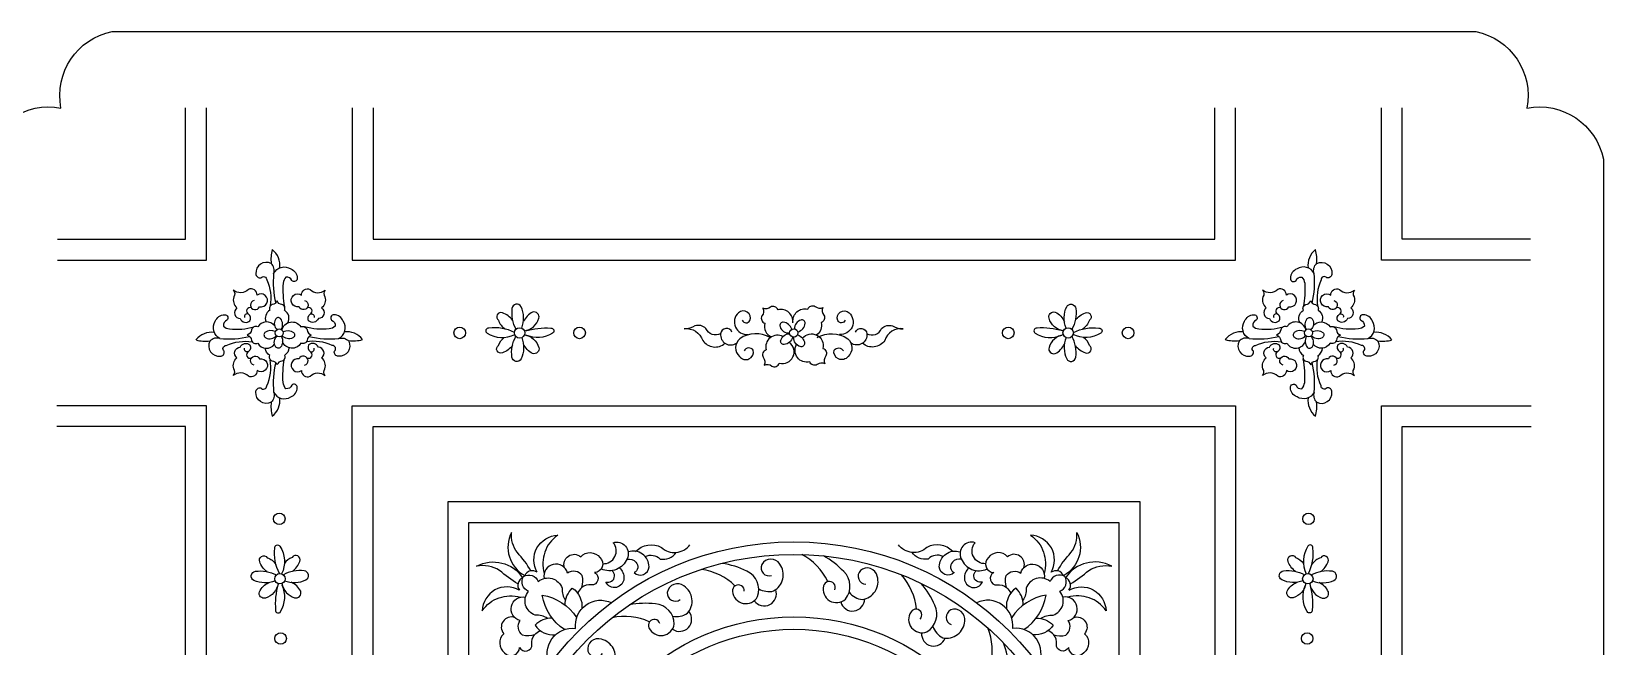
# Model space of a CAD drawing. Extents: x -66030 to 95157, y -13132 to 45879.
# Drawn here: x -21895 to -20008, y 3605 to 4344 of the extents above; entities that cross this region are included whole.
import ezdxf

# ---------------------------------------------------------------- set-up
doc = ezdxf.new("R2010")
doc.units = 0
doc.header["$LTSCALE"] = 100
doc.header["$MEASUREMENT"] = 0
doc.layers.add('3', color=11, linetype='CONTINUOUS')
doc.layers.add('7', color=105, linetype='CONTINUOUS')

msp = doc.modelspace()

# ---------------------------------------------------------------- linework, layer by layer
at = {"layer": '3'}
msp.add_lwpolyline([(-21951.4, 4190.3, -0.410539), (-21859.4, 4251.7, -0.410539), (-21798, 4343.8), (-20161.8, 4343.8, -0.410539), (-20100.4, 4251.7, -0.410539), (-20008.4, 4190.3), (-20008.4, 2538.7, -0.410539), (-20100.4, 2477.3, -0.410539), (-20161.8, 2385.2), (-21798, 2385.2, -0.410539), (-21859.4, 2477.3, -0.410539), (-21951.4, 2538.7)], format="xyb", close=True, dxfattribs=at)
for points in [[(-21863.7, 4094.4), (-21709.9, 4094.4), (-21709.9, 4251.9)], [(-21484.9, 4251.9), (-21484.9, 4094.4), (-20474.9, 4094.4), (-20474.9, 4251.9)], [(-20096.1, 4094.4), (-20249.9, 4094.4), (-20249.9, 4251.9)], [(-21864.4, 2859.4), (-21709.9, 2859.4), (-21709.9, 3869.4), (-21864.4, 3869.4)], [(-20095.4, 2859.4), (-20249.9, 2859.4), (-20249.9, 3869.4), (-20095.4, 3869.4)]]:
    msp.add_lwpolyline(points, dxfattribs=at)
for points in [[(-21604.2, 4053.2, 0.311733), (-21607.3, 4065.2, 0.590459), (-21625.5, 4053, 0.487915), (-21619.5, 4048.1, -0.693909), (-21612.4, 4045.5, -0.148721), (-21608.3, 4014.4)], [(-21604.2, 4053.2, -0.443233), (-21583.6, 4058.8, -0.304811), (-21575.8, 4047.5, -0.686141), (-21582.4, 4044.7, 0.353685), (-21589.4, 4048.9, 0.146626), (-21592.8, 4041.7, 0.059944), (-21591.2, 4013.1, 0.087935)], [(-20355.6, 4053.2, 0.443233), (-20376.2, 4058.8, 0.304811), (-20384.1, 4047.5, 0.686141), (-20377.4, 4044.7, -0.353685), (-20370.4, 4048.9, -0.146626), (-20367, 4041.7, -0.059944), (-20368.7, 4013.1, -0.087935)], [(-20355.6, 4053.2, -0.311733), (-20352.5, 4065.2, -0.590459), (-20334.4, 4053, -0.487915), (-20340.3, 4048.1, 0.693909), (-20347.4, 4045.5, 0.148721), (-20351.5, 4014.4)], [(-21627.7, 4020.8, 1.636546), (-21621.2, 4013.3, 1.548823), (-21624, 4027.3, 0.546357), (-21634.4, 4034.1, -0.393377), (-21652.7, 4033.3, -0.373311), (-21652.1, 4025, 0.306577), (-21648.2, 4012, 0.690648), (-21644.3, 3999, 0.502489), (-21632.6, 3996.4, 0.393033), (-21634.4, 4004.4, 0.704198), (-21639.1, 4000.3)], [(-21587.3, 3994, 0.410819), (-21591.2, 4009, 0.45718), (-21594.2, 4015.9, -0.30571), (-21600, 4020.4, -0.30571), (-21605.8, 4015.9, 0.45718), (-21608.8, 4009, 0.378343), (-21613.3, 3995.1)], [(-21567.1, 4020.8, -1.636546), (-21573.6, 4013.3, -1.548823), (-21570.8, 4027.3, -0.546357), (-21560.4, 4034.1, 0.393377), (-21542.2, 4033.3, 0.373311), (-21542.7, 4025, -0.306577), (-21546.6, 4012, -0.690648), (-21550.5, 3999, -0.502489), (-21562.2, 3996.4, -0.393033), (-21560.4, 4004.4, -0.704198), (-21555.7, 4000.3)], [(-20392.7, 4020.8, 1.636546), (-20386.2, 4013.3, 1.548823), (-20389, 4027.3, 0.546357), (-20399.4, 4034.1, -0.393377), (-20417.7, 4033.3, -0.373311), (-20417.1, 4025, 0.306577), (-20413.2, 4012, 0.690648), (-20409.3, 3999, 0.502489), (-20397.6, 3996.4, 0.393033), (-20399.4, 4004.4, 0.704198), (-20404.1, 4000.3)], [(-20372.6, 3994, -0.410819), (-20368.6, 4009, -0.45718), (-20365.6, 4015.9, 0.30571), (-20359.8, 4020.4, 0.30571), (-20354.1, 4015.9, -0.45718), (-20351, 4009, -0.378343), (-20346.5, 3995.1)], [(-20332.1, 4020.8, -1.636546), (-20338.6, 4013.3, -1.548823), (-20335.8, 4027.3, -0.546357), (-20325.4, 4034.1, 0.393377), (-20307.2, 4033.3, 0.373311), (-20307.7, 4025, -0.306577), (-20311.6, 4012, -0.690648), (-20315.5, 3999, -0.502489), (-20327.2, 3996.4, -0.393033), (-20325.4, 4004.4, -0.704198), (-20320.7, 4000.3)], [(-21668.6, 3975.1, -0.443233), (-21674.2, 3995.8, -0.304811), (-21663, 4003.6, -0.686141), (-21660.2, 3997, 0.353685), (-21664.4, 3990, 0.146626), (-21657.2, 3986.6, 0.089866), (-21627.8, 3989.2, 0.087935)], [(-21595, 3986.1, 0.300325), (-21595.9, 3999.1, 0.533403), (-21602.1, 3998.1, 0.352665), (-21600.1, 3985.9, 0.352665)], [(-21526.2, 3975.1, 0.443233), (-21520.6, 3995.8, 0.304811), (-21531.8, 4003.6, 0.686141), (-21534.6, 3997, -0.353685), (-21530.4, 3990, -0.146626), (-21537.6, 3986.6, -0.089866), (-21567, 3989.2, -0.087935)], [(-21317.7, 3997.1, 0.164136), (-21329.6, 4005.9, 0.903948), (-21334.4, 3997.1, 0.179229), (-21326.3, 3986.8)], [(-21306.5, 3987.7, 0.203229), (-21307.2, 4013.3, 0.731757), (-21318.2, 4011.2, 0.164865), (-21313.5, 3986.2, 0.164865)], [(-21303.2, 3984.3, 0.287238), (-21286, 3999.4, 0.599034), (-21293.5, 4006.8, 0.173595), (-21304.5, 3995.4, 0.173595)], [(-21041.8, 3997.1, 0.642182), (-21032.8, 3996.7, 0.803522), (-21046.5, 4006.1, 0.710529), (-21035, 3980, 0.710529)], [(-20981.3, 3993.9, 0.533974), (-20998.9, 4009.5, 0.45718), (-21007.9, 4012.9, -0.30571), (-21017.2, 4011.7, -0.30571), (-21018.3, 4002.3, 0.45718), (-21014.8, 3993.4, 0.362121), (-21007, 3977.1, 0.362121)], [(-20980.9, 3994.7, -0.533974), (-20963.3, 4010.3, -0.45718), (-20954.3, 4013.7, 0.30571), (-20945, 4012.5, 0.30571), (-20943.9, 4003.2, -0.45718), (-20947.3, 3994.2, -0.302883), (-20952.6, 3979.4, -0.302883)], [(-20918.4, 3997.1, -0.642182), (-20927.4, 3996.7, -0.803522), (-20913.7, 4006.1, -0.710529), (-20925.2, 3980, -0.710529)], [(-20656.6, 3984.3, -0.287238), (-20673.8, 3999.4, -0.599034), (-20666.3, 4006.8, -0.173595), (-20655.3, 3995.4, -0.173595)], [(-20653.3, 3987.7, -0.203229), (-20652.6, 4013.3, -0.731757), (-20641.7, 4011.2, -0.164865), (-20646.3, 3986.2, -0.164865)], [(-20642.2, 3997.1, -0.164136), (-20630.2, 4005.9, -0.903948), (-20625.4, 3997.1, -0.179229), (-20633.5, 3986.8)], [(-20433.6, 3975.1, -0.443233), (-20439.2, 3995.8, -0.304811), (-20428, 4003.6, -0.686141), (-20425.2, 3997, 0.353685), (-20429.4, 3990, 0.146626), (-20422.2, 3986.6, 0.089866), (-20392.8, 3989.2, 0.087935)], [(-20364.8, 3986.1, -0.300325), (-20363.9, 3999.1, -0.533403), (-20357.7, 3998.1, -0.352665), (-20359.7, 3985.9, -0.352665)], [(-20291.2, 3975.1, 0.443233), (-20285.6, 3995.8, 0.304811), (-20296.8, 4003.6, 0.686141), (-20299.6, 3997, -0.353685), (-20295.4, 3990, -0.146626), (-20302.6, 3986.6, -0.089866), (-20332, 3989.2, -0.087935)], [(-21602.9, 3990.3, 0.533974), (-21623.2, 3989.1, 0.45718), (-21630.8, 3985.7, -0.30571), (-21635.8, 3979.3, -0.30571), (-21630.8, 3972.9, 0.45718), (-21623.2, 3969.5, 0.526683), (-21603.1, 3968.2, 0.526683)], [(-21602.2, 3983.5, 0.28385), (-21614.6, 3982.3, 0.533403), (-21613.6, 3976.1, 0.373139), (-21600.9, 3978.7, 0.3606)], [(-21594.1, 3985.4, -0.683564), (-21571.6, 3989.1, -0.45718), (-21564, 3985.7, 0.30571), (-21559, 3979.3, 0.30571), (-21564, 3972.9, -0.45718), (-21571.6, 3969.5, -0.620964), (-21593.5, 3971.2, -0.620964)], [(-21592.6, 3983.5, -0.28385), (-21580.2, 3982.3, -0.533403), (-21581.2, 3976.1, -0.373139), (-21593.9, 3978.7, -0.3606)], [(-21315.2, 3982.5, 0.146561), (-21345.9, 3987.6, 0.800705), (-21348.1, 3981.5, 0.258703), (-21314.9, 3979.9)], [(-21302.3, 3984.2, -0.092043), (-21271.6, 3987.6, -0.800705), (-21269.4, 3981.5, -0.247831), (-21301.4, 3979.3, -0.247831)], [(-21067.9, 3980.9, -0.45279), (-21085.4, 3987.3, 0.271245), (-21098.7, 3990.3, -0.158832), (-21111.5, 3986.9, -0.359028), (-21089.3, 3972.8, 0.453133), (-21062.6, 3969.5, 0.453133)], [(-21054.2, 3982.6, 0.804092), (-21067.9, 3980.9, 0.636197), (-21048.8, 3969.5, 0.636197)], [(-21008.5, 3976.2, 0.294866), (-21044.8, 3974.9, 0.458135), (-21045.2, 3953.6, 0.810689), (-21028.6, 3961.2, 0.54116), (-21039.7, 3960.4)], [(-20982.5, 3986.5, 0.28385), (-20992.7, 3994.8, 0.533403), (-20996.5, 3989.4, 0.373139), (-20985.2, 3981.9, 0.3606)], [(-20981.4, 3976.9, -0.300325), (-20991.7, 3967.8, -0.533403), (-20995.6, 3973.1, -0.352665), (-20985.1, 3980.8, -0.352665)], [(-20975.2, 3983.1, 0.300325), (-20966.3, 3993.5, 0.533403), (-20971.6, 3997.3, 0.352665), (-20979.2, 3986.7, 0.352665)], [(-20969.7, 3975.5, -0.804392), (-20945, 3963.2, -0.45718), (-20941.5, 3954.3, 0.30571), (-20942.6, 3944.9, 0.30571), (-20951.9, 3943.8, -0.45718), (-20960.9, 3947.2, -0.666811), (-20976.7, 3967.9, -0.620964)], [(-20951.8, 3976.2, -0.294866), (-20915.4, 3974.9, -0.458135), (-20915, 3953.6, -0.810689), (-20931.7, 3961.2, -0.54116), (-20920.5, 3960.4)], [(-20906, 3982.6, -0.804092), (-20892.3, 3980.9, -0.636197), (-20911.4, 3969.5, -0.636197)], [(-20892.3, 3980.9, 0.45279), (-20874.8, 3987.3, -0.271245), (-20861.5, 3990.3, 0.158832), (-20848.7, 3986.9, 0.359028), (-20870.9, 3972.8, -0.453133), (-20897.7, 3969.5, -0.453133)], [(-20657.5, 3984.2, 0.092043), (-20688.2, 3987.6, 0.800705), (-20690.4, 3981.5, 0.247831), (-20658.5, 3979.3, 0.247831)], [(-20644.6, 3982.5, -0.146561), (-20614, 3987.6, -0.800705), (-20611.7, 3981.5, -0.258703), (-20645, 3979.9)], [(-20365.7, 3985.4, 0.683564), (-20388.2, 3989.1, 0.45718), (-20395.8, 3985.7, -0.30571), (-20400.8, 3979.3, -0.30571), (-20395.8, 3972.9, 0.45718), (-20388.2, 3969.5, 0.620964), (-20366.3, 3971.2, 0.620964)], [(-20367.2, 3983.5, 0.28385), (-20379.6, 3982.3, 0.533403), (-20378.6, 3976.1, 0.373139), (-20365.9, 3978.7, 0.3606)], [(-20357.6, 3983.5, -0.28385), (-20345.2, 3982.3, -0.533403), (-20346.2, 3976.1, -0.373139), (-20358.9, 3978.7, -0.3606)], [(-20356.9, 3990.3, -0.533974), (-20336.6, 3989.1, -0.45718), (-20329, 3985.7, 0.30571), (-20324, 3979.3, 0.30571), (-20329, 3972.9, -0.45718), (-20336.6, 3969.5, -0.526683), (-20356.7, 3968.2, -0.526683)], [(-21668.6, 3975.1, 0.311733), (-21680.7, 3972, 0.590459), (-21668.4, 3953.9, 0.487915), (-21663.6, 3959.8, -0.693909), (-21661, 3966.9, -0.148721), (-21629.8, 3971.1)], [(-21627.7, 3943.1, -1.636546), (-21621.2, 3950.6, -1.548823), (-21624, 3936.6, -0.546357), (-21634.4, 3929.8, 0.393377), (-21652.7, 3930.6, 0.373311), (-21652.1, 3938.9, -0.306577), (-21648.2, 3951.9, -0.690648), (-21644.3, 3964.9, -0.502489), (-21632.6, 3967.5, -0.393033), (-21634.4, 3959.5, -0.704198), (-21639.1, 3963.6)], [(-21585.8, 3964.1, -0.258778), (-21591.2, 3954.9, -0.45718), (-21594.2, 3948, 0.30571), (-21600, 3943.5, 0.30571), (-21605.8, 3948, -0.45718), (-21608.8, 3954.9, -0.247618), (-21614.2, 3963.6, -0.247618)], [(-21595, 3977.8, -0.300325), (-21595.9, 3964.7, -0.533403), (-21602.1, 3965.7, -0.352665), (-21600.1, 3978, -0.352665)], [(-21567.1, 3943.1, 1.636546), (-21573.6, 3950.6, 1.548823), (-21570.8, 3936.6, 0.546357), (-21560.4, 3929.8, -0.393377), (-21542.2, 3930.6, -0.373311), (-21542.7, 3938.9, 0.306577), (-21546.6, 3951.9, 0.690648), (-21550.5, 3964.9, 0.502489), (-21562.2, 3967.5, 0.393033), (-21560.4, 3959.5, 0.704198), (-21555.7, 3963.6)], [(-21526.2, 3975.1, -0.311733), (-21514.1, 3972, -0.590459), (-21526.4, 3953.9, -0.487915), (-21531.3, 3959.8, 0.693909), (-21533.8, 3966.9, 0.148721), (-21565, 3971.1)], [(-21317.7, 3966.9, -0.164136), (-21329.6, 3958, -0.903948), (-21334.4, 3966.9, -0.161782), (-21327.4, 3976.4, -0.161782)], [(-21306.5, 3976.3, -0.203229), (-21307.2, 3950.7, -0.731757), (-21318.2, 3952.7, -0.164865), (-21313.5, 3977.8, -0.164865)], [(-21303.2, 3979.6, -0.287238), (-21286, 3964.5, -0.599034), (-21293.5, 3957.2, -0.173595), (-21304.5, 3968.5, -0.173595)], [(-20993.1, 3977.5, 0.646387), (-21013.3, 3961.5, 0.45718), (-21016.8, 3952.6, -0.30571), (-21015.7, 3943.2, -0.30571), (-21006.4, 3942.1, 0.45718), (-20997.4, 3945.4, 0.827549), (-20985.5, 3970.5)], [(-20975.3, 3979.4, -0.28385), (-20967, 3969.3, -0.533403), (-20972.3, 3965.5, -0.373139), (-20979.9, 3976.7, -0.3606)], [(-20656.6, 3979.6, 0.287238), (-20673.8, 3964.5, 0.599034), (-20666.3, 3957.2, 0.173595), (-20655.3, 3968.5, 0.173595)], [(-20653.3, 3976.3, 0.203229), (-20652.6, 3950.7, 0.731757), (-20641.7, 3952.7, 0.164865), (-20646.3, 3977.8, 0.164865)], [(-20642.2, 3966.9, 0.164136), (-20630.2, 3958, 0.903948), (-20625.4, 3966.9, 0.161782), (-20632.4, 3976.4, 0.161782)], [(-20433.6, 3975.1, 0.311733), (-20445.7, 3972, 0.590459), (-20433.4, 3953.9, 0.487915), (-20428.6, 3959.8, -0.693909), (-20426, 3966.9, -0.148721), (-20394.8, 3971.1)], [(-20392.7, 3943.1, -1.636546), (-20386.2, 3950.6, -1.548823), (-20389, 3936.6, -0.546357), (-20399.4, 3929.8, 0.393377), (-20417.7, 3930.6, 0.373311), (-20417.1, 3938.9, -0.306577), (-20413.2, 3951.9, -0.690648), (-20409.3, 3964.9, -0.502489), (-20397.6, 3967.5, -0.393033), (-20399.4, 3959.5, -0.704198), (-20404.1, 3963.6)], [(-20374, 3964.1, 0.258778), (-20368.6, 3954.9, 0.45718), (-20365.6, 3948, -0.30571), (-20359.8, 3943.5, -0.30571), (-20354.1, 3948, 0.45718), (-20351, 3954.9, 0.247618), (-20345.6, 3963.6, 0.247618)], [(-20364.8, 3977.8, 0.300325), (-20363.9, 3964.7, 0.533403), (-20357.7, 3965.7, 0.352665), (-20359.7, 3978, 0.352665)], [(-20332.1, 3943.1, 1.636546), (-20338.6, 3950.6, 1.548823), (-20335.8, 3936.6, 0.546357), (-20325.4, 3929.8, -0.393377), (-20307.2, 3930.6, -0.373311), (-20307.7, 3938.9, 0.306577), (-20311.6, 3951.9, 0.690648), (-20315.5, 3964.9, 0.502489), (-20327.2, 3967.5, 0.393033), (-20325.4, 3959.5, 0.704198), (-20320.7, 3963.6)], [(-20291.2, 3975.1, -0.311733), (-20279.1, 3972, -0.590459), (-20291.4, 3953.9, -0.487915), (-20296.3, 3959.8, 0.693909), (-20298.8, 3966.9, 0.148721), (-20330, 3971.1)], [(-21604.2, 3910.7, -0.311733), (-21607.3, 3898.7, -0.590459), (-21625.5, 3910.9, -0.487915), (-21619.5, 3915.8, 0.693909), (-21612.4, 3918.3, 0.148721), (-21608.3, 3949.5)], [(-21604.2, 3910.7, 0.443233), (-21583.6, 3905.1, 0.304811), (-21575.8, 3916.3, 0.686141), (-21582.4, 3919.1, -0.353685), (-21589.4, 3914.9, -0.146626), (-21592.8, 3922.2, -0.059944), (-21591.2, 3950.7, -0.087935)], [(-20355.6, 3910.7, -0.443233), (-20376.2, 3905.1, -0.304811), (-20384.1, 3916.3, -0.686141), (-20377.4, 3919.1, 0.353685), (-20370.4, 3914.9, 0.146626), (-20367, 3922.2, 0.059944), (-20368.7, 3950.7, 0.087935)], [(-20355.6, 3910.7, 0.311733), (-20352.5, 3898.7, 0.590459), (-20334.4, 3910.9, 0.487915), (-20340.3, 3915.8, -0.693909), (-20347.4, 3918.3, -0.148721), (-20351.5, 3949.5)], [(-21295.4, 3696.3, 0.052847), (-21311.7, 3718.2, -0.199008), (-21318.7, 3742.5, 0.405635), (-21302.9, 3690.5)], [(-21288, 3694.5, -0.56506), (-21263.3, 3739, 0.326982), (-21279.4, 3693.2, 0.388579)], [(-20671.2, 3694.5, 0.56506), (-20695.9, 3739, -0.326982), (-20679.8, 3693.2, -0.388579)], [(-20663.8, 3696.3, -0.052847), (-20647.5, 3718.2, 0.199008), (-20640.5, 3742.5, -0.405635), (-20656.3, 3690.5)], [(-21597.3, 3693, -0.146561), (-21602.7, 3723.6, -0.800705), (-21596.6, 3725.9, -0.258703), (-21594.6, 3692.7)], [(-21255.1, 3699.9, -0.768005), (-21235.7, 3713.2, -0.472485), (-21212.7, 3712.2, -0.675173), (-21219.1, 3694.2, -0.801415), (-21223, 3679.3, 0.24034), (-21234.3, 3676.2, 0.130472), (-21239.4, 3669.4, 0.119269)], [(-21209.3, 3704.9, 0.662446), (-21196.7, 3730.1, -0.660372), (-21180.1, 3710.9, -0.438308), (-21211.1, 3698.6, -0.438308)], [(-21180.3, 3710.4, -0.245841), (-21169.4, 3706.6, -0.512977), (-21171.7, 3694.2, 0.648099), (-21153.7, 3701.1, 0.511121), (-21178.7, 3719)], [(-21169.8, 3719.6, -0.336629), (-21138.9, 3724.5, 0.45038), (-21104.6, 3727.7)], [(-21158.4, 3713.4, -0.32835), (-21140.5, 3710.5, 0.306339), (-21121.1, 3718.4)], [(-20789.4, 3719.6, 0.336629), (-20820.3, 3724.5, -0.45038), (-20854.6, 3727.7)], [(-20800.8, 3713.4, 0.32835), (-20818.7, 3710.5, -0.306339), (-20838.2, 3718.4)], [(-20779, 3710.4, 0.245841), (-20789.8, 3706.6, 0.512977), (-20787.5, 3694.2, -0.648099), (-20805.5, 3701.1, -0.511121), (-20780.5, 3719)], [(-20749.9, 3704.9, -0.662446), (-20762.5, 3730.1, 0.660372), (-20779.1, 3710.9, 0.438308), (-20748.2, 3698.6, 0.438308)], [(-20704.1, 3699.9, 0.768005), (-20723.5, 3713.2, 0.472485), (-20746.5, 3712.2, 0.675173), (-20740.1, 3694.2, 0.801415), (-20736.2, 3679.3, -0.24034), (-20724.9, 3676.2, -0.130472), (-20719.8, 3669.4, -0.119269)], [(-20362.5, 3693, 0.146561), (-20357.1, 3723.6, 0.800705), (-20363.2, 3725.9, 0.258703), (-20365.2, 3692.7)], [(-21611.9, 3695.3, -0.164136), (-21620.9, 3707.2, -0.903948), (-21612, 3712.1, -0.179229), (-21601.7, 3704.1)], [(-21581.7, 3695.7, 0.164136), (-21572.9, 3707.7, 0.903948), (-21581.9, 3712.4, 0.161782), (-21591.3, 3705.3, 0.161782)], [(-21311.2, 3680.6, -0.052847), (-21333, 3696.8, 0.179519), (-21360.7, 3701.9, -0.38683), (-21305.4, 3688)], [(-21234.3, 3676.2, 0.147342), (-21234, 3690.5, 0.419116), (-21251.6, 3693.5, 0.98396), (-21279.5, 3687.2, 0.98396)], [(-21189.2, 3699.9, -0.226709), (-21183.9, 3687.2, -0.789647), (-21205.5, 3682.8, 0.150601), (-21198.7, 3683.7, 0.513818), (-21198.2, 3696.6)], [(-21039.4, 3671.8, 1.100022), (-21053.5, 3671.5, 0.743314), (-21023.4, 3665.4, 0.382899), (-21036.4, 3695.9, 0.079691), (-21066.1, 3705.3)], [(-21022.1, 3674.7, 0.19047), (-21004.3, 3672.1, 0.46103), (-20996.9, 3704.4, 0.587107), (-21018.3, 3703.9, 0.635662), (-21006.7, 3690.5)], [(-20931, 3673.6, 1.100022), (-20944.3, 3678.2, 0.743314), (-20918.1, 3662.2, 0.382899), (-20919.9, 3695.3, 0.079691), (-20944.5, 3714.3)], [(-20913.7, 3670.5, 0.19047), (-20897.8, 3661.9, 0.46103), (-20879.9, 3689.7, 0.587107), (-20900.1, 3696.6, 0.635662), (-20893.8, 3680.1)], [(-20770, 3699.9, 0.226709), (-20775.3, 3687.2, 0.789647), (-20753.7, 3682.8, -0.150601), (-20760.5, 3683.7, -0.513818), (-20761, 3696.6)], [(-20724.9, 3676.2, -0.147342), (-20725.2, 3690.5, -0.419116), (-20707.6, 3693.5, -0.98396), (-20679.7, 3687.2, -0.98396)], [(-20648, 3680.6, 0.052847), (-20626.2, 3696.8, -0.179519), (-20598.5, 3701.9, 0.38683), (-20653.9, 3688)], [(-20378.1, 3695.7, -0.164136), (-20386.9, 3707.7, -0.903948), (-20377.9, 3712.4, -0.161782), (-20368.5, 3705.3, -0.161782)], [(-20348, 3695.3, 0.164136), (-20339, 3707.2, 0.903948), (-20347.8, 3712.1, 0.179229), (-20358.1, 3704.1)], [(-21602.3, 3684.3, -0.203229), (-21627.9, 3684.7, -0.731757), (-21626, 3695.7, -0.164865), (-21600.9, 3691.3, -0.164865)], [(-21598.9, 3681.1, -0.287238), (-21613.9, 3663.6, -0.599034), (-21621.3, 3671.1, -0.173595), (-21610.1, 3682.2, -0.173595)], [(-21598.9, 3680.1, 0.092043), (-21601.9, 3649.4, 0.800705), (-21595.8, 3647.3, 0.247831), (-21593.9, 3679.2, 0.247831)], [(-21594.3, 3681.1, 0.287238), (-21579, 3664, 0.599034), (-21571.7, 3671.7, 0.173595), (-21583.2, 3682.5, 0.173595)], [(-21591, 3684.4, 0.203229), (-21565.4, 3685.4, 0.731757), (-21567.5, 3696.3, 0.164865), (-21592.5, 3691.4, 0.164865)], [(-21275.7, 3639, 0.187325), (-21290.2, 3643.1, -0.530807), (-21298.4, 3671.7, -0.453891), (-21304.3, 3689.5, -0.453891), (-21286.6, 3683.6, -0.530807), (-21258, 3675.3, 0.187325), (-21253.9, 3660.9)], [(-21125.4, 3641.7, 0.19047), (-21107.7, 3645.3, 0.46103), (-21111.9, 3678.1, 0.587107), (-21131.8, 3670.4, 0.635662), (-21116.3, 3661.7)], [(-20828.5, 3638.3, 1.100022), (-20839.4, 3647.1, 0.743314), (-20820.3, 3623.1, 0.382899), (-20810.7, 3654.9, 0.079691), (-20827.3, 3681.1)], [(-20683.5, 3639, -0.187325), (-20669, 3643.1, 0.530807), (-20660.8, 3671.7, 0.453891), (-20654.9, 3689.5, 0.453891), (-20672.6, 3683.6, 0.530807), (-20701.2, 3675.3, -0.187325), (-20705.3, 3660.9)], [(-20368.8, 3684.4, -0.203229), (-20394.5, 3685.4, -0.731757), (-20392.3, 3696.3, -0.164865), (-20367.3, 3691.4, -0.164865)], [(-20365.5, 3681.1, -0.287238), (-20380.8, 3664, -0.599034), (-20388.1, 3671.7, -0.173595), (-20376.6, 3682.5, -0.173595)], [(-20361, 3680.1, -0.092043), (-20357.9, 3649.4, -0.800705), (-20364, 3647.3, -0.247831), (-20366, 3679.2, -0.247831)], [(-20360.9, 3681.1, 0.287238), (-20346, 3663.6, 0.599034), (-20338.5, 3671.1, 0.173595), (-20349.8, 3682.2, 0.173595)], [(-20357.5, 3684.3, 0.203229), (-20331.9, 3684.7, 0.731757), (-20333.8, 3695.7, 0.164865), (-20358.9, 3691.3, 0.164865)], [(-21309.4, 3673.1, 0.56506), (-21353.9, 3648.4, -0.326982), (-21308.1, 3664.5, -0.388579)], [(-21291, 3619.4, -0.147342), (-21305.4, 3619.1, -0.419116), (-21308.3, 3636.7, -0.98396), (-21302.1, 3664.6, -0.98396)], [(-21255.2, 3625.8, -0.209288), (-21281.9, 3667.1, -0.209288), (-21240.6, 3640.4)], [(-21272.8, 3583.7, -0.595397), (-21241.9, 3627.1, -0.595397), (-21198.5, 3657.9)], [(-21254.5, 3655.2, -0.200475), (-21245.8, 3675.6, -0.274067), (-21234.3, 3651.1)], [(-20686.4, 3583.7, 0.595397), (-20717.3, 3627.1, 0.595397), (-20760.7, 3657.9)], [(-20704.7, 3655.2, 0.200475), (-20713.4, 3675.6, 0.274067), (-20724.9, 3651.1)], [(-20704, 3625.8, 0.209288), (-20677.3, 3667.1, 0.209288), (-20718.6, 3640.4)], [(-20668.2, 3619.4, 0.147342), (-20653.8, 3619.1, 0.419116), (-20650.9, 3636.7, 0.98396), (-20657.1, 3664.6, 0.98396)], [(-20649.8, 3673.1, -0.56506), (-20605.4, 3648.4, 0.326982), (-20651.1, 3664.5, 0.388579)], [(-21314.8, 3640.2, 0.768005), (-21328.1, 3620.8, 0.472485), (-21327, 3597.9, 0.675173), (-21309, 3604.2, 0.801415), (-21294.2, 3608.1, -0.24034), (-21291, 3619.4, -0.130472), (-21284.3, 3624.5, -0.119269)], [(-21140.7, 3632.9, 1.100022), (-21153.8, 3627.8, 0.743314), (-21123.4, 3632.4, 0.382899), (-21146.1, 3656.6, 0.079691), (-21177.2, 3655.4)], [(-20813.3, 3629.5, 0.19047), (-20801.3, 3616, 0.46103), (-20774.9, 3636, 0.587107), (-20791.6, 3649.3, 0.635662), (-20791.4, 3631.7)], [(-20644.4, 3640.2, -0.768005), (-20631.1, 3620.8, -0.472485), (-20632.2, 3597.9, -0.675173), (-20650.2, 3604.2, -0.801415), (-20665, 3608.1, 0.24034), (-20668.2, 3619.4, 0.130472), (-20674.9, 3624.5, 0.119269)], [(-21270.1, 3639.6, 0.200475), (-21290.5, 3631, 0.274067), (-21265.9, 3619.4)], [(-20689.1, 3639.6, -0.200475), (-20668.7, 3631, -0.274067), (-20693.3, 3619.4)], [(-21211.2, 3575.2, 0.19047), (-21195.8, 3584.7, 0.46103), (-21210.9, 3614.1, 0.587107), (-21227, 3600, 0.635662), (-21209.5, 3597.2)], [(-20744.2, 3570.1, 1.100022), (-20751.5, 3582.1, 0.743314), (-20741.7, 3553, 0.382899), (-20721.8, 3579.5, 0.079691), (-20728.5, 3609.9)]]:
    msp.add_lwpolyline(points, format="xyb", dxfattribs=at)
for points in [[(-21484.9, 3869.4), (-20474.9, 3869.4), (-20474.9, 2859.4), (-21484.9, 2859.4)], [(-21369.9, 3754.4), (-20589.9, 3754.4), (-20589.9, 2974.4), (-21369.9, 2974.4)]]:
    msp.add_lwpolyline(points, close=True, dxfattribs=at)
for centre, radius in [((-21597.4, 3981.9), 4.8), ((-21380.9, 3981.9), 6.92), ((-21309, 3981.9), 6.23), ((-21237.1, 3981.9), 6.92), ((-20980.1, 3981.8), 5.04), ((-20722.7, 3981.9), 6.92), ((-20650.8, 3981.9), 6.23), ((-20578.9, 3981.9), 6.92), ((-20362.4, 3981.9), 4.8), ((-21597.4, 3758.7), 6.92), ((-20362.4, 3758.7), 6.92), ((-20979.9, 3365.3), 350.8), ((-21596.6, 3686.8), 6.23), ((-20363.2, 3686.8), 6.23), ((-20979.9, 3365.3), 275.8), ((-20979.9, 3365.3), 260.8), ((-21595.8, 3615), 6.92), ((-20364, 3615), 6.92)]:
    msp.add_circle(centre, radius, dxfattribs=at)
for centre, radius, start, end in [((-21568.8, 4070.8), 38.6, 163.3784, 188.3606), ((-21620.4, 4063.1), 23.8, 352.435, 52.1163), ((-20339.4, 4063.1), 23.8, 127.8837, 187.565), ((-20391, 4070.8), 38.6, 351.6394, 16.6216), ((-21496.3, 4042.8), 108.4, 174.5174, 193.4845), ((-20463.5, 4042.8), 108.4, 346.5155, 5.4826), ((-21632.5, 4008.2), 4.19, 65.4995, 242.9163), ((-21562.3, 4008.2), 4.19, 297.0837, 114.5005), ((-20397.5, 4008.2), 4.19, 65.4995, 242.9163), ((-20327.3, 4008.2), 4.19, 297.0837, 114.5005), ((-21678.6, 3958.9), 23.8, 82.435, 142.1163), ((-21516.3, 3959.4), 23.8, 37.8837, 97.565), ((-20443.5, 3959.4), 23.8, 82.435, 142.1163), ((-20281.3, 3958.9), 23.8, 37.8837, 97.565), ((-21686.3, 4010.5), 38.6, 253.3784, 278.3606), ((-21658.3, 4083), 108.4, 264.5174, 283.4845), ((-21536.5, 4083), 108.4, 256.5155, 275.4826), ((-21508.6, 4010.9), 38.6, 261.6394, 286.6216), ((-20451.2, 4010.9), 38.6, 253.3784, 278.3606), ((-20423.3, 4083), 108.4, 264.5174, 283.4845), ((-20301.5, 4083), 108.4, 256.5155, 275.4826), ((-20273.5, 4010.5), 38.6, 261.6394, 286.6216), ((-21632.5, 3955.7), 4.19, 117.0837, 294.5005), ((-21496.3, 3921.1), 108.4, 166.5155, 185.4826), ((-21562.3, 3955.7), 4.19, 245.4995, 62.9163), ((-20397.5, 3955.7), 4.19, 117.0837, 294.5005), ((-20463.5, 3921.1), 108.4, 354.5174, 13.4845), ((-20327.3, 3955.7), 4.19, 245.4995, 62.9163), ((-21568.8, 3893.1), 38.6, 171.6394, 196.6216), ((-21620.4, 3900.8), 23.8, 307.8837, 7.565), ((-20339.4, 3900.8), 23.8, 172.435, 232.1163), ((-20391, 3893.1), 38.6, 343.3784, 8.3606), ((-21100.7, 3627.1), 71.6, 45.6271, 82.0486), ((-21003.9, 3652.7), 71.6, 25.6271, 62.0486), ((-21301.4, 3679), 9.87, 113.4042, 216.359), ((-21293.9, 3686.6), 9.87, 53.641, 156.5958), ((-20904.1, 3643.5), 71.6, 5.6271, 42.0486), ((-20665.4, 3686.6), 9.87, 23.4042, 126.359), ((-20657.8, 3679), 9.87, 323.641, 66.5958), ((-21015.5, 3668.7), 14.6, 214.6772, 19.622), ((-20909.6, 3662.6), 14.6, 194.6772, 359.622), ((-21183, 3570), 71.6, 65.6271, 102.0486), ((-21117.2, 3638.2), 14.6, 234.6772, 39.622), ((-20813.5, 3600.8), 71.6, 345.6271, 22.0486), ((-20812.1, 3620.6), 14.6, 174.6772, 339.622)]:
    msp.add_arc(centre, radius, start, end, dxfattribs=at)
at = {"layer": '7'}
for points in [[(-21863.7, 4069.4), (-21684.9, 4069.4), (-21684.9, 4251.9)], [(-21509.9, 4251.9), (-21509.9, 4069.4), (-20449.9, 4069.4), (-20449.9, 4251.9)], [(-20096.1, 4069.4), (-20274.9, 4069.4), (-20274.9, 4251.9)], [(-21864.4, 2834.4), (-21684.9, 2834.4), (-21684.9, 3894.4), (-21864.4, 3894.4)], [(-20095.4, 2834.4), (-20274.9, 2834.4), (-20274.9, 3894.4), (-20095.4, 3894.4)]]:
    msp.add_lwpolyline(points, dxfattribs=at)
for points in [[(-21509.9, 3894.4), (-20449.9, 3894.4), (-20449.9, 2834.4), (-21509.9, 2834.4)], [(-21394.9, 3779.4), (-20564.9, 3779.4), (-20564.9, 2949.4), (-21394.9, 2949.4)]]:
    msp.add_lwpolyline(points, close=True, dxfattribs=at)
msp.add_circle((-20979.9, 3365.3), 365.8, dxfattribs=at)

doc.saveas('drawing.dxf')
